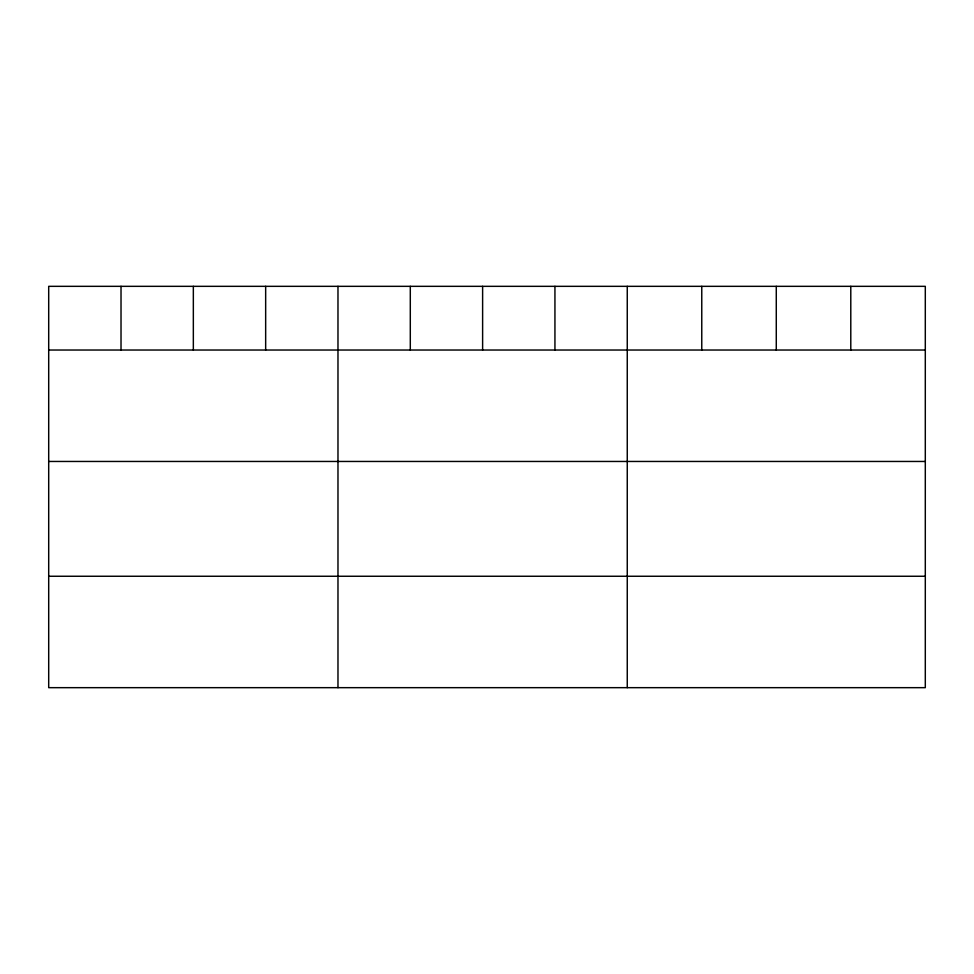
<?xml version="1.0" encoding="UTF-8"?>
<svg xmlns="http://www.w3.org/2000/svg" width="974" height="974" viewBox="0 0 974 974"><rect width="100%" height="100%" fill="white"/><g stroke="black" fill="none" stroke-linecap="round" stroke-linejoin="round"><path stroke-width="1.46" d="M925.3 350.031L925.3 687.668L48.7 687.668L48.7 286.332L925.3 286.332L925.3 350.031L48.7 350.031M48.7 461.457L925.3 461.457M48.7 576.255L925.3 576.255M850.789 286.332L850.789 350.031M776.278 286.332L776.278 350.031M701.767 286.332L701.767 350.031M627.256 286.332L627.256 687.668M554.937 286.332L554.937 350.031M482.617 286.332L482.617 350.031M410.298 286.332L410.298 350.031M337.978 286.332L337.978 687.668M265.659 286.332L265.659 350.031M193.339 286.332L193.339 350.031M121.02 286.332L121.02 350.031"/></g></svg>
